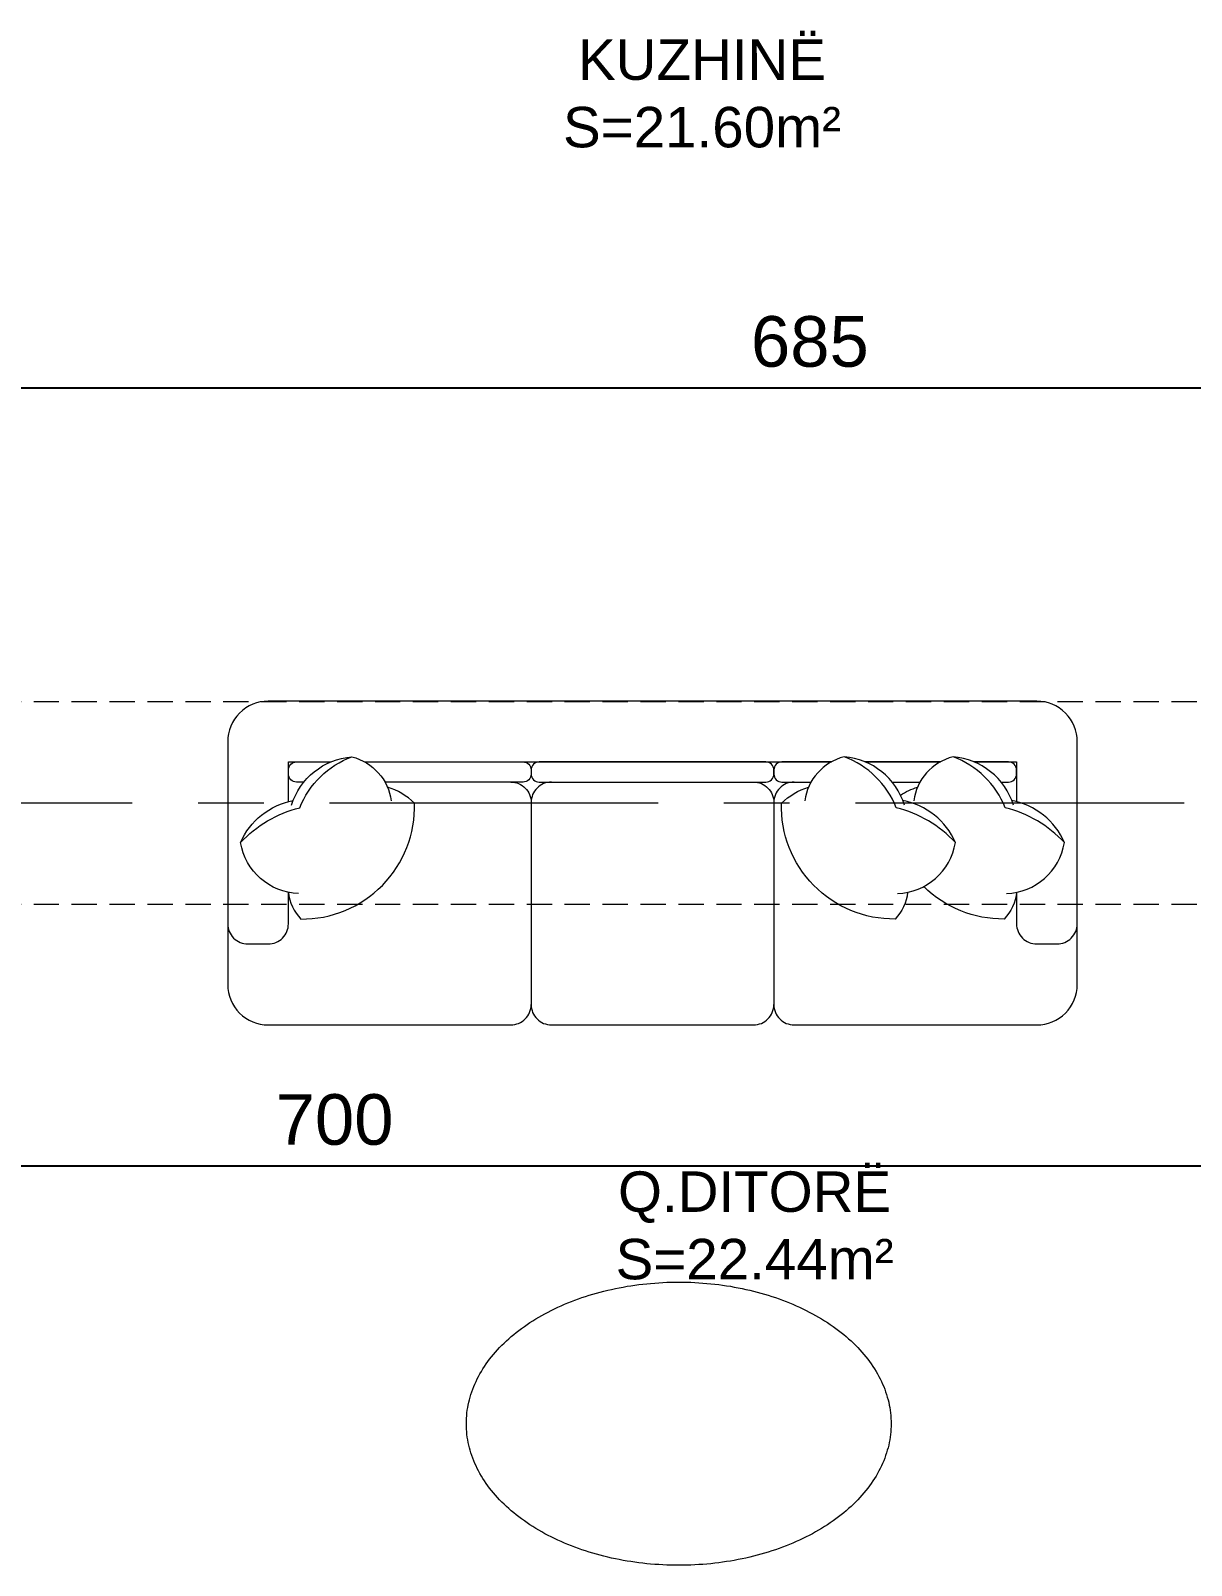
# Model space of a CAD drawing. Header units: centimetres. Extents: x 99002 to 104403, y -55119 to -48358.
# Drawn here: x 101434.2 to 101721.1, y -50860.7 to -50481.4 of the extents above; entities that cross this region are included whole.
import ezdxf

# ---------------------------------------------------------------- set-up
doc = ezdxf.new("R2010")
doc.units = ezdxf.units.CM
doc.header["$LTSCALE"] = 50
doc.header["$MEASUREMENT"] = 0
doc.linetypes.add('AXES', pattern=[2, 1.25, -0.25, 0.25, -0.25])
doc.linetypes.add('CACHE', pattern=[0.375, 0.25, -0.125])
doc.layers.get('0').update_dxf_attribs({"color": 8})
doc.layers.add('AXES', color=10, linetype='AXES')
doc.layers.add('COTE 50ème', color=1, linetype='Continuous')
for name, color, linetype, lineweight in [('BETON CACHE', 4, 'CACHE', 5), ('MACONNERIE COUPE', 7, 'Continuous', 30), ('mobilimi', 8, 'Continuous', 9)]:
    doc.layers.add(name, color=color, linetype=linetype, lineweight=lineweight)
doc.layers.add('DEMOL', color=7, linetype='Continuous', lineweight=60, true_color=0xb38600)
doc.styles.add('RS_TEXT_1.50', font='arial.ttf', dxfattribs={"height": 12.5})
doc.styles.add('RS_TXT_50', font='arial.ttf', dxfattribs={"height": 12.5})
doc.dimstyles.new('RS_50CM_LINEAIRE', dxfattribs={"dimscale": 5, "dimtxt": 12.5, "dimasz": 1.5, "dimexe": 1, "dimexo": 2.5, "dimgap": 1, "dimtad": 1, "dimdec": 1, "dimrnd": 0.5, "dimdsep": 46, "dimtxsty": 'RS_TXT_50', "dimblk1": 'ARCHTICK', "dimblk2": 'ARCHTICK', "dimsah": 1, "dimcen": 2.5, "dimdle": 1, "dimclrt": 4, "dimadec": 0, "dimazin": 2, "dimtfac": 1, "dimtdec": 1, "dimtix": 1, "dimtmove": 2, "dimatfit": 3, "dimfxl": 1, "dimtolj": 1, "dimtzin": 0, "dimarcsym": 0})

# ---------------------------------------------------------------- blocks, each defined once
blk = doc.blocks.new('A$Cb79da119')
at = {"layer": 'AXES', "lineweight": 5, "ltscale": 1.3}
blk.add_line((3195, 190), (-1985, 190), dxfattribs=at)
blk = doc.blocks.new('_ArchTick')
at = {"color": 0, "linetype": 'ByBlock', "const_width": 0.15}
blk.add_lwpolyline([(-0.5, -0.5), (0.5, 0.5)], dxfattribs=at)
blk = doc.blocks.new('*D962')
at = {"layer": 'COTE 50ème', "color": 0, "lineweight": -2, "ltscale": 0.5, "transparency": 16777216}
for p, q in [((101859.34, -50720.51), (101859.34, -50767.01)), ((101159.34, -50743.21), (101159.34, -50767.01)), ((101154.34, -50762.01), (101864.34, -50762.01))]:
    blk.add_line(p, q, dxfattribs=at)
at = {"layer": 'Defpoints', "color": 0, "ltscale": 0.5, "transparency": 16777216}
for p in [(101859.34, -50708.01), (101159.34, -50730.71), (101859.34, -50762.01)]:
    blk.add_point(p, dxfattribs=at)
at = {"layer": 'COTE 50ème', "color": 0, "lineweight": -2, "ltscale": 0.5, "transparency": 16777216, "xscale": 7.5, "yscale": 7.5, "zscale": 7.5, "rotation": 180}
blk.add_blockref('_ArchTick', (101159.34, -50762.01), dxfattribs=at)
at = {"layer": 'COTE 50ème', "color": 0, "lineweight": -2, "ltscale": 0.5, "transparency": 16777216, "xscale": 7.5, "yscale": 7.5, "zscale": 7.5}
blk.add_blockref('_ArchTick', (101859.34, -50762.01), dxfattribs=at)
at = {"layer": 'COTE 50ème', "color": 4, "ltscale": 0.5, "transparency": 16777216, "insert": (101509.34, -50750.63), "char_height": 12.5, "attachment_point": 5, "style": 'RS_TXT_50'}
blk.add_mtext('\\A1;700', dxfattribs=at)
blk = doc.blocks.new('*D1160')
at = {"layer": 'COTE 50ème', "color": 0, "lineweight": -2, "ltscale": 0.5, "transparency": 16777216}
for p, q in [((101284.34, -50537.86), (101284.34, -50574.71)), ((101969.34, -50588.13), (101969.34, -50564.71)), ((101279.34, -50569.71), (101974.34, -50569.71))]:
    blk.add_line(p, q, dxfattribs=at)
at = {"layer": 'Defpoints', "color": 0, "ltscale": 0.5, "transparency": 16777216}
for p in [(101284.34, -50525.36), (101969.34, -50569.71), (101969.34, -50600.63)]:
    blk.add_point(p, dxfattribs=at)
at = {"layer": 'COTE 50ème', "color": 0, "lineweight": -2, "ltscale": 0.5, "transparency": 16777216, "xscale": 7.5, "yscale": 7.5, "zscale": 7.5, "rotation": 180}
blk.add_blockref('_ArchTick', (101284.34, -50569.71), dxfattribs=at)
at = {"layer": 'COTE 50ème', "color": 0, "lineweight": -2, "ltscale": 0.5, "transparency": 16777216, "xscale": 7.5, "yscale": 7.5, "zscale": 7.5}
blk.add_blockref('_ArchTick', (101969.34, -50569.71), dxfattribs=at)
at = {"layer": 'COTE 50ème', "color": 4, "ltscale": 0.5, "transparency": 16777216, "insert": (101626.84, -50558.33), "char_height": 12.5, "attachment_point": 5, "style": 'RS_TXT_50'}
blk.add_mtext('\\A1;685', dxfattribs=at)

msp = doc.modelspace()

# ---------------------------------------------------------------- linework, layer by layer
at = {"layer": 'BETON CACHE', "lineweight": 5, "ltscale": 0.5}
msp.add_lwpolyline([(99794.34, -50697.36), (101994.34, -50697.36), (101994.34, -50647.36), (99794.34, -50647.36)], close=True, dxfattribs=at)
at = {"layer": 'mobilimi'}
for points in [[(101482.93, -50717.16, 0.414214), (101492.93, -50727.16), (101552.93, -50727.16, 0.414214), (101557.93, -50722.16, 0.414214), (101562.93, -50727.16), (101612.93, -50727.16, 0.414214), (101617.93, -50722.16, 0.414214), (101622.93, -50727.16), (101682.93, -50727.16, 0.414214), (101692.93, -50717.16), (101692.93, -50657.16, 0.414214), (101682.93, -50647.16), (101492.93, -50647.16, 0.414214), (101482.93, -50657.16)], [(101615.93, -50662.16), (101559.93, -50662.16, 0.414214), (101557.93, -50664.16), (101557.93, -50665.16, 0.414214), (101559.93, -50667.16), (101615.93, -50667.16, 0.414214), (101617.93, -50665.16), (101617.93, -50664.16, 0.414214)]]:
    msp.add_lwpolyline(points, format="xyb", close=True, dxfattribs=at)
for points in [[(101486.11, -50682.11, -0.14773), (101500.73, -50673.52, -0.213343), (101513.62, -50660.91, -0.178662)], [(101498.71, -50672.83, -0.306663), (101513.62, -50660.91, -0.30633), (101523.36, -50671.8, 0.872847)], [(101650.22, -50672.83, 0.306663), (101635.31, -50660.91, 0.30633), (101625.56, -50671.8, -0.872847)], [(101662.81, -50682.11, 0.14773), (101648.2, -50673.52, 0.213343), (101635.31, -50660.91, 0.178662)], [(101677.16, -50672.83, 0.306663), (101662.24, -50660.91, 0.30633), (101652.5, -50671.8, -0.872847)], [(101689.75, -50682.11, 0.14773), (101675.14, -50673.52, 0.213343), (101662.24, -50660.91, 0.178662)], [(101501.75, -50667.16), (101499.93, -50667.16, -0.414214), (101497.93, -50665.16), (101497.93, -50664.16, -0.414214), (101499.93, -50662.16)], [(101499.93, -50662.16), (101508.45, -50662.16, -0.414214)], [(101516.77, -50662.16), (101555.93, -50662.16, -0.414214), (101557.93, -50664.16), (101557.93, -50665.16, -0.414214), (101555.93, -50667.16), (101521.8, -50667.16, -0.414214)], [(101632.16, -50662.16), (101619.93, -50662.16, 0.414214), (101617.93, -50664.16), (101617.93, -50665.16, 0.414214), (101619.93, -50667.16), (101627.13, -50667.16, 0.414214)], [(101659.1, -50662.16), (101640.48, -50662.16, 0.414214)], [(101667.41, -50662.16), (101677.93, -50662.16), (101677.93, -50671.98, 0.414214)], [(101675.93, -50662.16), (101667.41, -50662.16, 0.414214)], [(101674.12, -50667.16), (101675.93, -50667.16, 0.414214), (101677.93, -50665.16), (101677.93, -50664.16, 0.414214), (101675.93, -50662.16)], [(101497.92, -50694.41, 0.165541), (101501.01, -50701.01, 0.425989), (101529.1, -50672.37, 0.121523), (101522.43, -50668.42, -7.115464)], [(101552.93, -50667.16, -0.414214), (101557.93, -50672.16), (101557.93, -50722.16, -0.414214)], [(101562.93, -50667.16, 0.414214), (101557.93, -50672.16)], [(101612.93, -50667.16, -0.414214), (101617.93, -50672.16)], [(101622.93, -50667.16, 0.414214), (101617.93, -50672.16), (101617.93, -50722.16, 0.414214)], [(101651.01, -50694.41, -0.165541), (101647.91, -50701.01, -0.425989), (101619.83, -50672.37, -0.121523), (101626.5, -50668.42, 7.115464)], [(101647.18, -50667.16), (101654.06, -50667.16, 0.414214)], [(101649.24, -50670.38, -0.071865), (101653.43, -50668.42, 7.115464)], [(101500.44, -50694.71, -0.356772), (101486.11, -50682.11, -0.249542), (101499.1, -50671.72, 9.61688)], [(101648.49, -50694.71, 0.356772), (101662.81, -50682.11, 0.249542), (101649.83, -50671.72, -9.61688)], [(101675.42, -50694.71, 0.356772), (101689.75, -50682.11, 0.249542), (101676.77, -50671.72, -9.61688)], [(101482.93, -50702.16, 0.414214), (101487.93, -50707.16), (101492.93, -50707.16, 0.414214), (101497.93, -50702.16), (101497.93, -50694.41)], [(101677.94, -50694.41, -0.165541), (101674.85, -50701.01, -0.200231), (101655, -50692.97, -0.121523)], [(101677.93, -50694.41), (101677.93, -50702.16, 0.414214), (101682.93, -50707.16), (101687.93, -50707.16, 0.414214), (101692.93, -50702.16)]]:
    msp.add_lwpolyline(points, format="xyb", dxfattribs=at)
for points in [[(101497.93, -50671.98), (101497.93, -50662.16), (101508.45, -50662.16)], [(101516.77, -50662.16), (101632.16, -50662.16)], [(101640.48, -50662.16), (101659.1, -50662.16)]]:
    msp.add_lwpolyline(points, dxfattribs=at)
msp.add_polyline3d([(101541.92, -50825.73, 0), (101541.93, -50825.07, 0), (101541.95, -50824.41, 0), (101542, -50823.74, 0), (101542.07, -50823.08, 0), (101542.15, -50822.42, 0), (101542.26, -50821.76, 0), (101542.38, -50821.11, 0), (101542.52, -50820.45, 0), (101542.68, -50819.8, 0), (101542.85, -50819.15, 0), (101543.05, -50818.5, 0), (101543.27, -50817.85, 0), (101543.5, -50817.21, 0), (101543.75, -50816.57, 0), (101544.02, -50815.93, 0), (101544.31, -50815.29, 0), (101544.61, -50814.66, 0), (101544.93, -50814.04, 0), (101545.27, -50813.41, 0), (101545.63, -50812.8, 0), (101546.01, -50812.18, 0), (101546.4, -50811.58, 0), (101546.81, -50810.97, 0), (101547.24, -50810.37, 0), (101547.68, -50809.78, 0), (101548.15, -50809.19, 0), (101548.62, -50808.61, 0), (101549.12, -50808.04, 0), (101549.63, -50807.47, 0), (101550.15, -50806.91, 0), (101550.7, -50806.35, 0), (101551.25, -50805.81, 0), (101551.83, -50805.27, 0), (101552.42, -50804.73, 0), (101553.02, -50804.21, 0), (101553.64, -50803.69, 0), (101554.27, -50803.18, 0), (101554.92, -50802.67, 0), (101555.58, -50802.18, 0), (101556.26, -50801.69, 0), (101556.94, -50801.22, 0), (101557.65, -50800.75, 0), (101558.36, -50800.29, 0), (101559.09, -50799.84, 0), (101559.83, -50799.4, 0), (101560.59, -50798.97, 0), (101561.35, -50798.54, 0), (101562.13, -50798.13, 0), (101562.92, -50797.73, 0), (101563.72, -50797.34, 0), (101564.53, -50796.95, 0), (101565.35, -50796.58, 0), (101566.19, -50796.22, 0), (101567.03, -50795.87, 0), (101567.88, -50795.53, 0), (101568.74, -50795.2, 0), (101569.61, -50794.88, 0), (101570.49, -50794.58, 0), (101571.38, -50794.28, 0), (101572.28, -50793.99, 0), (101573.18, -50793.72, 0), (101574.1, -50793.46, 0), (101575.02, -50793.21, 0), (101575.94, -50792.97, 0), (101576.88, -50792.74, 0), (101577.82, -50792.53, 0), (101578.76, -50792.32, 0), (101579.71, -50792.13, 0), (101580.67, -50791.95, 0), (101581.63, -50791.78, 0), (101582.6, -50791.63, 0), (101583.57, -50791.49, 0), (101584.54, -50791.36, 0), (101585.52, -50791.24, 0), (101586.5, -50791.13, 0), (101587.48, -50791.04, 0), (101588.47, -50790.96, 0), (101589.46, -50790.89, 0), (101590.45, -50790.83, 0), (101591.44, -50790.79, 0), (101592.43, -50790.76, 0), (101593.42, -50790.74, 0), (101594.42, -50790.73, 0), (101595.41, -50790.74, 0), (101596.4, -50790.76, 0), (101597.4, -50790.79, 0), (101598.39, -50790.83, 0), (101599.38, -50790.89, 0), (101600.37, -50790.96, 0), (101601.35, -50791.04, 0), (101602.34, -50791.13, 0), (101603.32, -50791.24, 0), (101604.29, -50791.36, 0), (101605.27, -50791.49, 0), (101606.24, -50791.63, 0), (101607.2, -50791.78, 0), (101608.16, -50791.95, 0), (101609.12, -50792.13, 0), (101610.07, -50792.32, 0), (101611.02, -50792.53, 0), (101611.96, -50792.74, 0), (101612.89, -50792.97, 0), (101613.82, -50793.21, 0), (101614.74, -50793.46, 0), (101615.65, -50793.72, 0), (101616.55, -50793.99, 0), (101617.45, -50794.28, 0), (101618.34, -50794.58, 0), (101619.22, -50794.88, 0), (101620.09, -50795.2, 0), (101620.95, -50795.53, 0), (101621.81, -50795.87, 0), (101622.65, -50796.22, 0), (101623.48, -50796.58, 0), (101624.3, -50796.95, 0), (101625.11, -50797.34, 0), (101625.92, -50797.73, 0), (101626.7, -50798.13, 0), (101627.48, -50798.54, 0), (101628.25, -50798.97, 0), (101629, -50799.4, 0), (101629.74, -50799.84, 0), (101630.47, -50800.29, 0), (101631.19, -50800.75, 0), (101631.89, -50801.22, 0), (101632.58, -50801.69, 0), (101633.25, -50802.18, 0), (101633.92, -50802.67, 0), (101634.56, -50803.18, 0), (101635.2, -50803.69, 0), (101635.81, -50804.21, 0), (101636.42, -50804.73, 0), (101637.01, -50805.27, 0), (101637.58, -50805.81, 0), (101638.14, -50806.35, 0), (101638.68, -50806.91, 0), (101639.21, -50807.47, 0), (101639.72, -50808.04, 0), (101640.21, -50808.61, 0), (101640.69, -50809.19, 0), (101641.15, -50809.78, 0), (101641.59, -50810.37, 0), (101642.02, -50810.97, 0), (101642.43, -50811.58, 0), (101642.83, -50812.18, 0), (101643.2, -50812.8, 0), (101643.56, -50813.41, 0), (101643.9, -50814.04, 0), (101644.22, -50814.66, 0), (101644.53, -50815.29, 0), (101644.82, -50815.93, 0), (101645.09, -50816.57, 0), (101645.34, -50817.21, 0), (101645.57, -50817.85, 0), (101645.78, -50818.5, 0), (101645.98, -50819.15, 0), (101646.16, -50819.8, 0), (101646.32, -50820.45, 0), (101646.46, -50821.11, 0), (101646.58, -50821.76, 0), (101646.68, -50822.42, 0), (101646.77, -50823.08, 0), (101646.83, -50823.74, 0), (101646.88, -50824.41, 0), (101646.91, -50825.07, 0), (101646.92, -50825.73, 0), (101646.91, -50826.39, 0), (101646.88, -50827.05, 0), (101646.83, -50827.72, 0), (101646.77, -50828.38, 0), (101646.68, -50829.04, 0), (101646.58, -50829.7, 0), (101646.46, -50830.35, 0), (101646.32, -50831.01, 0), (101646.16, -50831.66, 0), (101645.98, -50832.31, 0), (101645.78, -50832.96, 0), (101645.57, -50833.61, 0), (101645.34, -50834.25, 0), (101645.09, -50834.9, 0), (101644.82, -50835.53, 0), (101644.53, -50836.17, 0), (101644.22, -50836.8, 0), (101643.9, -50837.42, 0), (101643.56, -50838.05, 0), (101643.2, -50838.66, 0), (101642.83, -50839.28, 0), (101642.43, -50839.89, 0), (101642.02, -50840.49, 0), (101641.59, -50841.09, 0), (101641.15, -50841.68, 0), (101640.69, -50842.27, 0), (101640.21, -50842.85, 0), (101639.72, -50843.42, 0), (101639.21, -50843.99, 0), (101638.68, -50844.55, 0), (101638.14, -50845.11, 0), (101637.58, -50845.65, 0), (101637.01, -50846.2, 0), (101636.42, -50846.73, 0), (101635.81, -50847.26, 0), (101635.2, -50847.77, 0), (101634.56, -50848.28, 0), (101633.92, -50848.79, 0), (101633.25, -50849.28, 0), (101632.58, -50849.77, 0), (101631.89, -50850.24, 0), (101631.19, -50850.71, 0), (101630.47, -50851.17, 0), (101629.74, -50851.62, 0), (101629, -50852.06, 0), (101628.25, -50852.49, 0), (101627.48, -50852.92, 0), (101626.7, -50853.33, 0), (101625.92, -50853.73, 0), (101625.11, -50854.12, 0), (101624.3, -50854.51, 0), (101623.48, -50854.88, 0), (101622.65, -50855.24, 0), (101621.81, -50855.59, 0), (101620.95, -50855.93, 0), (101620.09, -50856.26, 0), (101619.22, -50856.58, 0), (101618.34, -50856.89, 0), (101617.45, -50857.18, 0), (101616.55, -50857.47, 0), (101615.65, -50857.74, 0), (101614.74, -50858, 0), (101613.82, -50858.25, 0), (101612.89, -50858.49, 0), (101611.96, -50858.72, 0), (101611.02, -50858.93, 0), (101610.07, -50859.14, 0), (101609.12, -50859.33, 0), (101608.16, -50859.51, 0), (101607.2, -50859.68, 0), (101606.24, -50859.83, 0), (101605.27, -50859.97, 0), (101604.29, -50860.11, 0), (101603.32, -50860.22, 0), (101602.34, -50860.33, 0), (101601.35, -50860.42, 0), (101600.37, -50860.5, 0), (101599.38, -50860.57, 0), (101598.39, -50860.63, 0), (101597.4, -50860.67, 0), (101596.4, -50860.71, 0), (101595.41, -50860.72, 0), (101594.42, -50860.73, 0), (101593.42, -50860.72, 0), (101592.43, -50860.71, 0), (101591.44, -50860.67, 0), (101590.45, -50860.63, 0), (101589.46, -50860.57, 0), (101588.47, -50860.5, 0), (101587.48, -50860.42, 0), (101586.5, -50860.33, 0), (101585.52, -50860.22, 0), (101584.54, -50860.11, 0), (101583.57, -50859.97, 0), (101582.6, -50859.83, 0), (101581.63, -50859.68, 0), (101580.67, -50859.51, 0), (101579.71, -50859.33, 0), (101578.76, -50859.14, 0), (101577.82, -50858.93, 0), (101576.88, -50858.72, 0), (101575.94, -50858.49, 0), (101575.02, -50858.25, 0), (101574.1, -50858, 0), (101573.18, -50857.74, 0), (101572.28, -50857.47, 0), (101571.38, -50857.18, 0), (101570.49, -50856.89, 0), (101569.61, -50856.58, 0), (101568.74, -50856.26, 0), (101567.88, -50855.93, 0), (101567.03, -50855.59, 0), (101566.19, -50855.24, 0), (101565.35, -50854.88, 0), (101564.53, -50854.51, 0), (101563.72, -50854.12, 0), (101562.92, -50853.73, 0), (101562.13, -50853.33, 0), (101561.35, -50852.92, 0), (101560.59, -50852.49, 0), (101559.83, -50852.06, 0), (101559.09, -50851.62, 0), (101558.36, -50851.17, 0), (101557.65, -50850.71, 0), (101556.94, -50850.24, 0), (101556.26, -50849.77, 0), (101555.58, -50849.28, 0), (101554.92, -50848.79, 0), (101554.27, -50848.28, 0), (101553.64, -50847.77, 0), (101553.02, -50847.26, 0), (101552.42, -50846.73, 0), (101551.83, -50846.2, 0), (101551.25, -50845.65, 0), (101550.7, -50845.11, 0), (101550.15, -50844.55, 0), (101549.63, -50843.99, 0), (101549.12, -50843.42, 0), (101548.62, -50842.85, 0), (101548.15, -50842.27, 0), (101547.68, -50841.68, 0), (101547.24, -50841.09, 0), (101546.81, -50840.49, 0), (101546.4, -50839.89, 0), (101546.01, -50839.28, 0), (101545.63, -50838.66, 0), (101545.27, -50838.05, 0), (101544.93, -50837.42, 0), (101544.61, -50836.8, 0), (101544.31, -50836.17, 0), (101544.02, -50835.53, 0), (101543.75, -50834.9, 0), (101543.5, -50834.25, 0), (101543.27, -50833.61, 0), (101543.05, -50832.96, 0), (101542.85, -50832.31, 0), (101542.68, -50831.66, 0), (101542.52, -50831.01, 0), (101542.38, -50830.35, 0), (101542.26, -50829.7, 0), (101542.15, -50829.04, 0), (101542.07, -50828.38, 0), (101542, -50827.72, 0), (101541.95, -50827.05, 0), (101541.93, -50826.39, 0), (101541.92, -50825.73, 0)], dxfattribs=at)

# ---------------------------------------------------------------- block references
at = {"layer": 'MACONNERIE COUPE', "lineweight": 5, "ltscale": 0.5}
msp.add_blockref('A$Cb79da119', (101124.34, -50862.36), dxfattribs=at)

# ---------------------------------------------------------------- texts
at = {"layer": 'DEMOL', "lineweight": -2, "char_height": 10, "width": 93.9293, "attachment_point": 5, "style": 'RS_TEXT_1.50'}
for s, insert in [('KUZHINË\\PS=21.60m²', (101600.17, -50497.01)), ('Q.DITORË\\PS=22.44m²', (101613.17, -50776.78))]:
    msp.add_mtext(s, dxfattribs=dict(at, insert=insert))

# ---------------------------------------------------------------- dimensions: what is measured, and where the dimension line sits
at = {"layer": 'COTE 50ème', "ltscale": 0.5}
for base, p1, p2, picture, middle in [((101969.34, -50569.71), (101284.34, -50525.36), (101969.34, -50600.63), '*D1160', (101626.84, -50558.33)), ((101859.34, -50762.01), (101159.34, -50730.71), (101859.34, -50708.01), '*D962', (101509.34, -50750.63))]:
    dim = msp.add_linear_dim(base=base, p1=p1, p2=p2, dimstyle='RS_50CM_LINEAIRE', dxfattribs=at)
    dim.commit()
    dim.dimension.update_dxf_attribs({"geometry": picture, "text_midpoint": middle})

doc.saveas('drawing.dxf')
